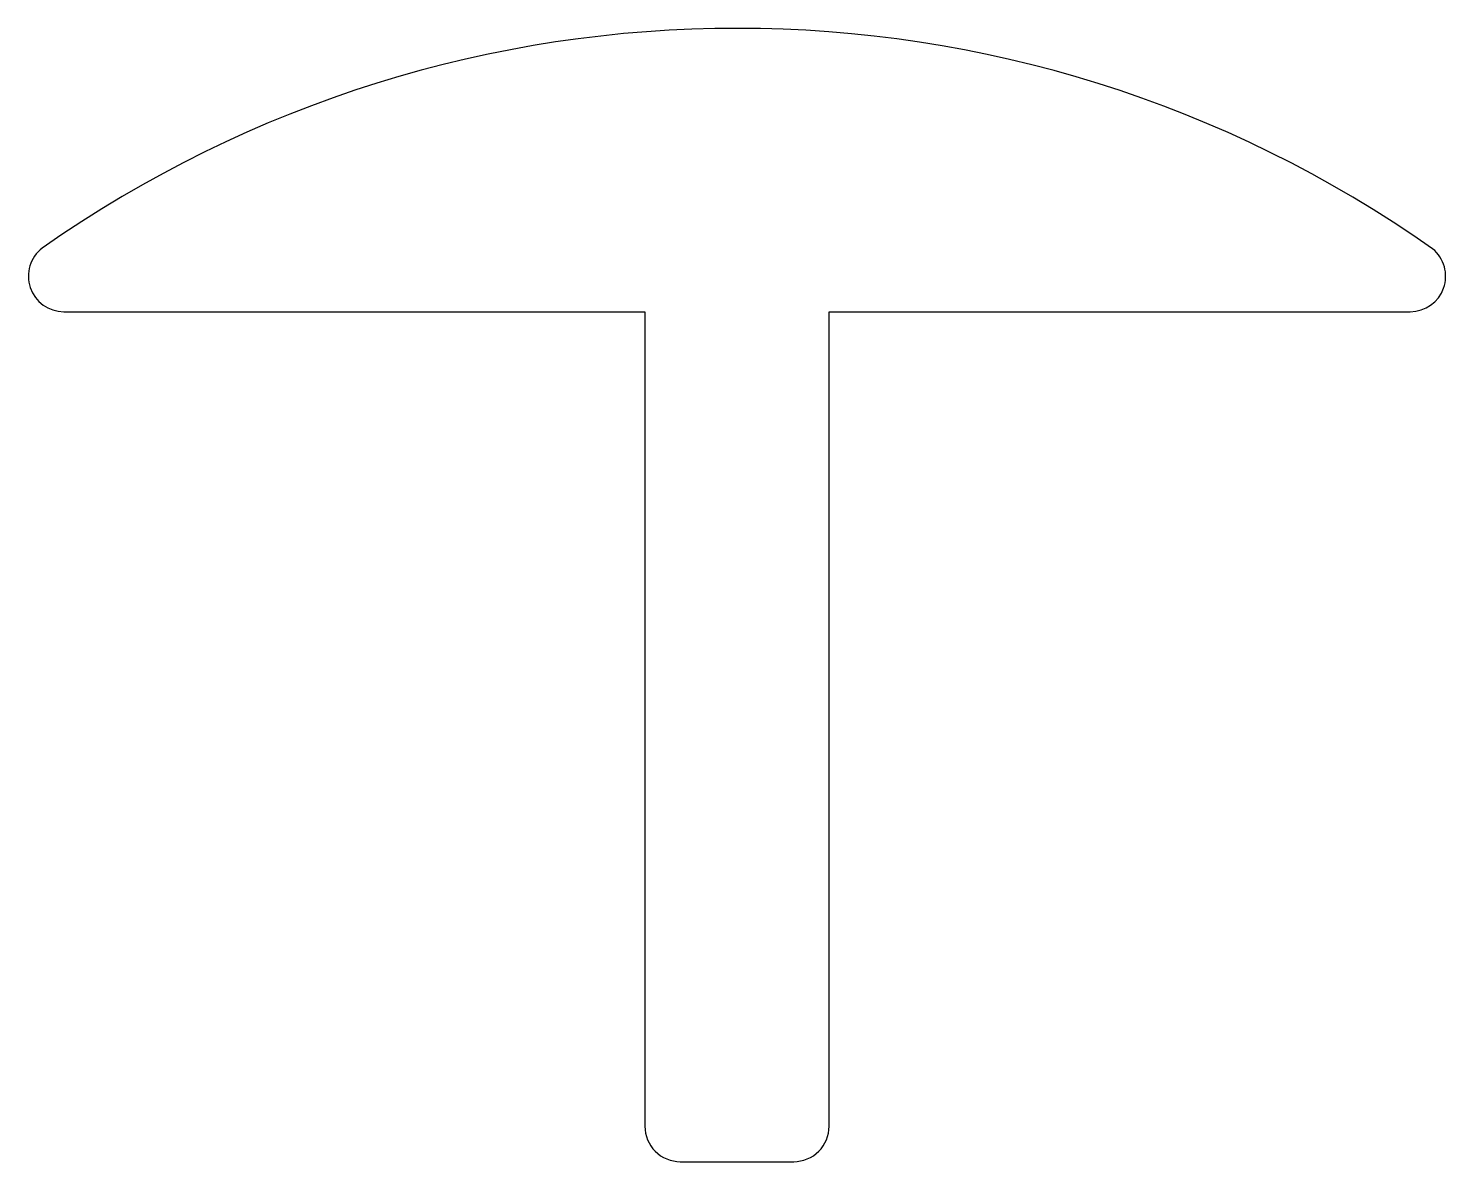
# Model space of a CAD drawing. Extents: x 230.87 to 240.87, y 306.74 to 314.74.
import ezdxf

# ---------------------------------------------------------------- set-up
doc = ezdxf.new("R2010")
doc.units = 0
doc.layers.get('0').update_dxf_attribs({"linetype": 'CONTINUOUS'})

msp = doc.modelspace()

# ---------------------------------------------------------------- linework, layer by layer
msp.add_lwpolyline([(236.5245, 312.7395), (240.6245, 312.7395, 0.705475), (240.7825, 313.1833, 0.316775), (230.9729, 313.1883, 0.717801), (231.1245, 312.7395), (235.2245, 312.7395), (235.2245, 306.9895, 0.414214), (235.4745, 306.7395), (236.2745, 306.7395, 0.414214), (236.5245, 306.9895)], format="xyb", close=True)

doc.saveas('drawing.dxf')
